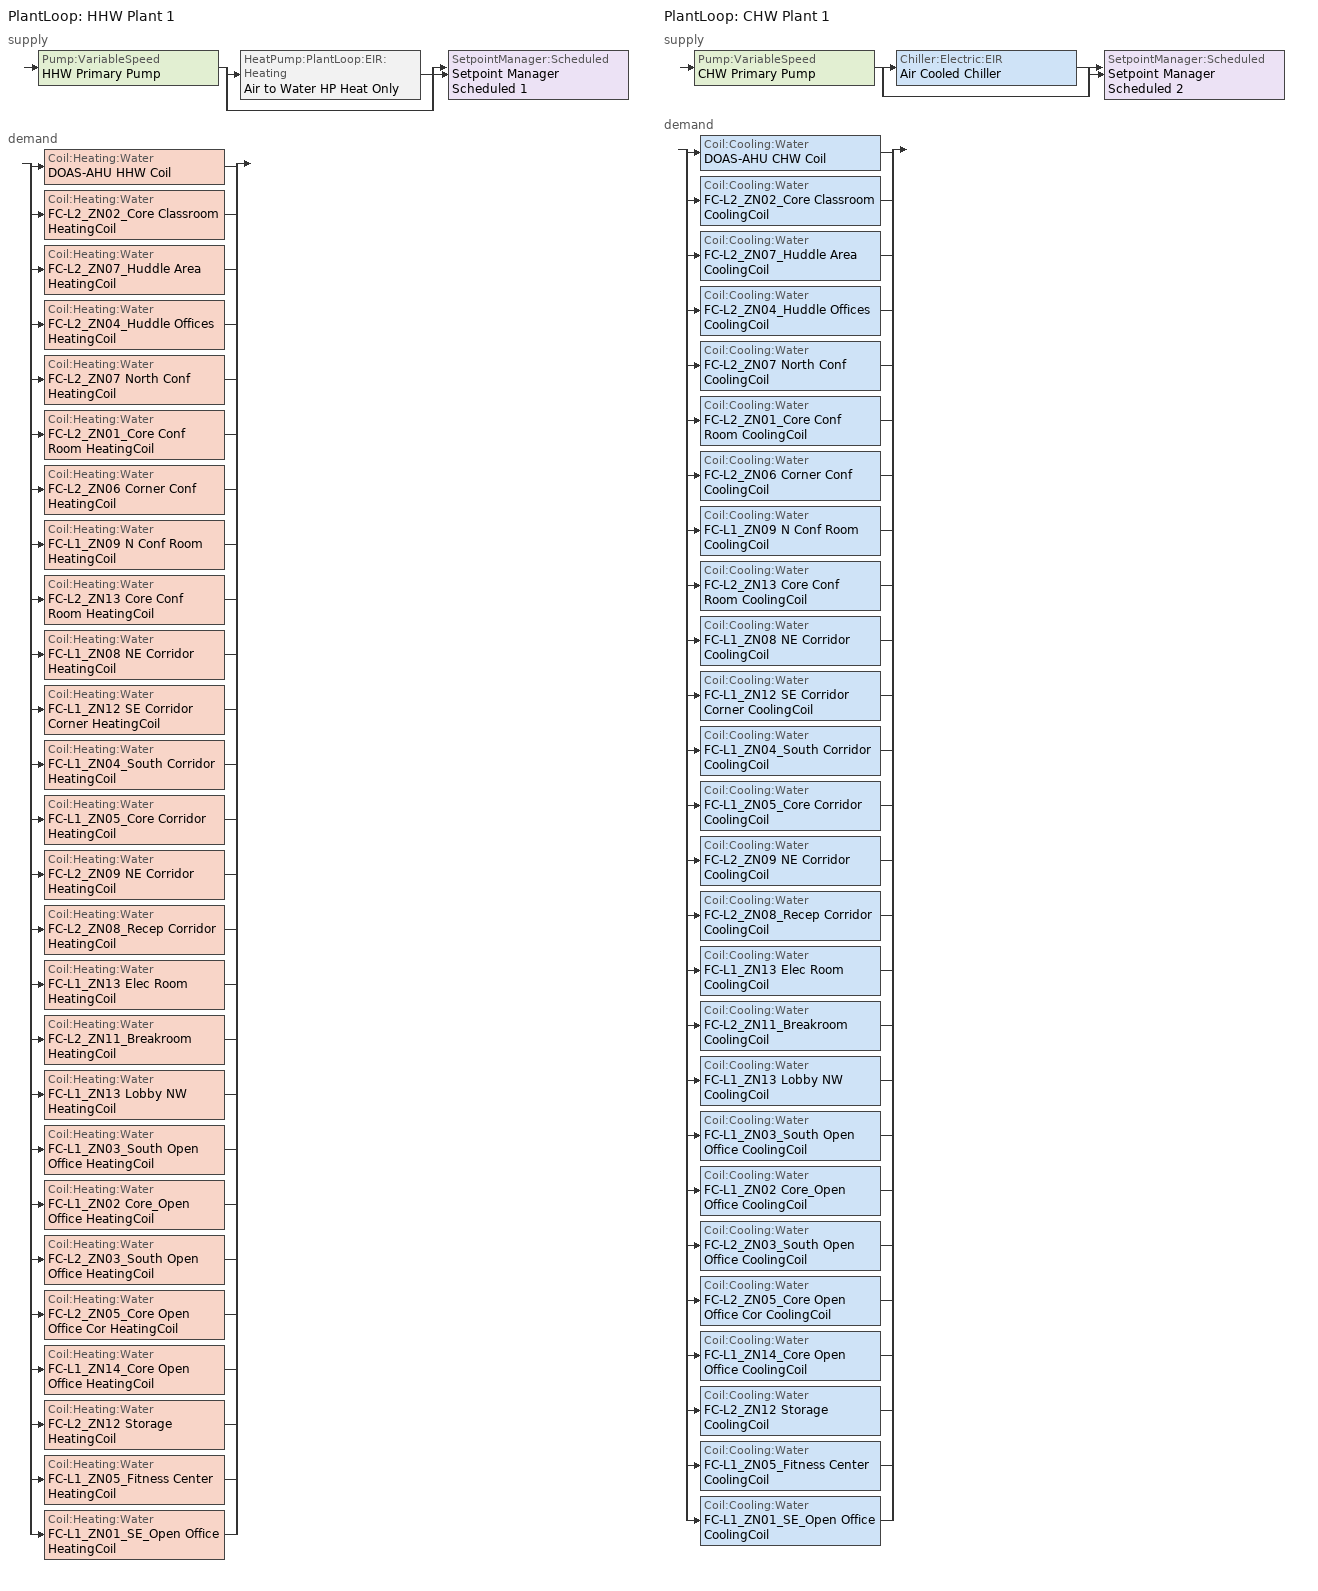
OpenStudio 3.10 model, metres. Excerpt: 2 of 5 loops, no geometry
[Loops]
PlantLoop 'HHW Plant 1'
 supply: Pump:VariableSpeed 'HHW Primary Pump' > split
  | HeatPump:PlantLoop:EIR:Heating 'Air to Water HP Heat Only'
  | bypass
  join > SetpointManager:Scheduled 'Setpoint Manager Scheduled 1'
 demand: split
  | Coil:Heating:Water 'DOAS-AHU HHW Coil'
  | Coil:Heating:Water 'FC-L2_ZN02_Core Classroom HeatingCoil'
  | Coil:Heating:Water 'FC-L2_ZN07_Huddle Area HeatingCoil'
  | Coil:Heating:Water 'FC-L2_ZN04_Huddle Offices HeatingCoil'
  | Coil:Heating:Water 'FC-L2_ZN07 North Conf HeatingCoil'
  | Coil:Heating:Water 'FC-L2_ZN01_Core Conf Room HeatingCoil'
  | Coil:Heating:Water 'FC-L2_ZN06 Corner Conf HeatingCoil'
  | Coil:Heating:Water 'FC-L1_ZN09 N Conf Room HeatingCoil'
  | Coil:Heating:Water 'FC-L2_ZN13 Core Conf Room HeatingCoil'
  | Coil:Heating:Water 'FC-L1_ZN08 NE Corridor HeatingCoil'
  | Coil:Heating:Water 'FC-L1_ZN12 SE Corridor Corner HeatingCoil'
  | Coil:Heating:Water 'FC-L1_ZN04_South Corridor HeatingCoil'
  | Coil:Heating:Water 'FC-L1_ZN05_Core Corridor HeatingCoil'
  | Coil:Heating:Water 'FC-L2_ZN09 NE Corridor HeatingCoil'
  | Coil:Heating:Water 'FC-L2_ZN08_Recep Corridor HeatingCoil'
  | Coil:Heating:Water 'FC-L1_ZN13 Elec Room HeatingCoil'
  | Coil:Heating:Water 'FC-L2_ZN11_Breakroom HeatingCoil'
  | Coil:Heating:Water 'FC-L1_ZN13 Lobby NW HeatingCoil'
  | Coil:Heating:Water 'FC-L1_ZN03_South Open Office HeatingCoil'
  | Coil:Heating:Water 'FC-L1_ZN02 Core_Open Office HeatingCoil'
  | Coil:Heating:Water 'FC-L2_ZN03_South Open Office HeatingCoil'
  | Coil:Heating:Water 'FC-L2_ZN05_Core Open Office Cor HeatingCoil'
  | Coil:Heating:Water 'FC-L1_ZN14_Core Open Office HeatingCoil'
  | Coil:Heating:Water 'FC-L2_ZN12 Storage HeatingCoil'
  | Coil:Heating:Water 'FC-L1_ZN05_Fitness Center HeatingCoil'
  | Coil:Heating:Water 'FC-L1_ZN01_SE_Open Office HeatingCoil'
PlantLoop 'CHW Plant 1'
 supply: Pump:VariableSpeed 'CHW Primary Pump' > split
  | Chiller:Electric:EIR 'Air Cooled Chiller'
  | bypass
  join > SetpointManager:Scheduled 'Setpoint Manager Scheduled 2'
 demand: split
  | Coil:Cooling:Water 'DOAS-AHU CHW Coil'
  | Coil:Cooling:Water 'FC-L2_ZN02_Core Classroom CoolingCoil'
  | Coil:Cooling:Water 'FC-L2_ZN07_Huddle Area CoolingCoil'
  | Coil:Cooling:Water 'FC-L2_ZN04_Huddle Offices CoolingCoil'
  | Coil:Cooling:Water 'FC-L2_ZN07 North Conf CoolingCoil'
  | Coil:Cooling:Water 'FC-L2_ZN01_Core Conf Room CoolingCoil'
  | Coil:Cooling:Water 'FC-L2_ZN06 Corner Conf CoolingCoil'
  | Coil:Cooling:Water 'FC-L1_ZN09 N Conf Room CoolingCoil'
  | Coil:Cooling:Water 'FC-L2_ZN13 Core Conf Room CoolingCoil'
  | Coil:Cooling:Water 'FC-L1_ZN08 NE Corridor CoolingCoil'
  | Coil:Cooling:Water 'FC-L1_ZN12 SE Corridor Corner CoolingCoil'
  | Coil:Cooling:Water 'FC-L1_ZN04_South Corridor CoolingCoil'
  | Coil:Cooling:Water 'FC-L1_ZN05_Core Corridor CoolingCoil'
  | Coil:Cooling:Water 'FC-L2_ZN09 NE Corridor CoolingCoil'
  | Coil:Cooling:Water 'FC-L2_ZN08_Recep Corridor CoolingCoil'
  | Coil:Cooling:Water 'FC-L1_ZN13 Elec Room CoolingCoil'
  | Coil:Cooling:Water 'FC-L2_ZN11_Breakroom CoolingCoil'
  | Coil:Cooling:Water 'FC-L1_ZN13 Lobby NW CoolingCoil'
  | Coil:Cooling:Water 'FC-L1_ZN03_South Open Office CoolingCoil'
  | Coil:Cooling:Water 'FC-L1_ZN02 Core_Open Office CoolingCoil'
  | Coil:Cooling:Water 'FC-L2_ZN03_South Open Office CoolingCoil'
  | Coil:Cooling:Water 'FC-L2_ZN05_Core Open Office Cor CoolingCoil'
  | Coil:Cooling:Water 'FC-L1_ZN14_Core Open Office CoolingCoil'
  | Coil:Cooling:Water 'FC-L2_ZN12 Storage CoolingCoil'
  | Coil:Cooling:Water 'FC-L1_ZN05_Fitness Center CoolingCoil'
  | Coil:Cooling:Water 'FC-L1_ZN01_SE_Open Office CoolingCoil'
[SizingPeriod:DesignDay] Barometric Pressure {Pa}=100663; Wind Speed {m/s}=0.6; Wind Direction {deg}=260; Rain Indicator=No; Snow Indicator=No; Day of Month=21; Day Type=SummerDesignDay; Daylight Saving Time Indicator=No; Humidity Condition Type=Wetbulb; Dry-Bulb Temperature Range Modifier Type=DefaultMultipliers; Solar Model Indicator=ASHRAETau
Name | Maximum Dry-Bulb Temperature {C} | Daily Dry-Bulb Temperature Range {deltaC} | Month | Wetbulb or DewPoint at Maximum Dry-Bulb {C} | ASHRAE Clear Sky Optical Depth for Beam Irradiance | ASHRAE Clear Sky Optical Depth for Diffuse Irradiance
LOS ANGELES USC  September .4% Condns DB=>MCWB | 36.3 | 9.8 | 9 | 20.1 | 0.369 | 2.465
LOS ANGELES USC  October .4% Condns DB=>MCWB | 35.2 | 9.9 | 10 | 16.8 | 0.38 | 2.397
LOS ANGELES USC  November .4% Condns DB=>MCWB | 31.9 | 10.4 | 11 | 15.4 | 0.325 | 2.558
[PlantLoop] Glycol Concentration=0; Plant Loop Volume {m3}=Autocalculate; Load Distribution Scheme=Optimal
Name | Maximum Loop Flow Rate {m3/s}
HHW Plant 1 | 0.00544892
CHW Plant 1 | 0.00681115
[Sizing:Plant] Sizing Option=NonCoincident; Zone Timesteps in Averaging Window=1; Coincident Sizing Factor Mode=None
Name | Loop Type | Design Loop Exit Temperature {C} | Loop Design Temperature Difference {deltaC}
HHW Plant 1 | Heating | 54.4444 | 5.55556
CHW Plant 1 | Cooling | 6.66667 | 6.66667
[HeatPump:PlantLoop:EIR:Heating]
Air to Water HP Heat Only: Condenser Type=AirSource; Load Side Reference Flow Rate {m3/s}=Autosize; Source Side Reference Flow Rate {m3/s}=Autosize; Heat Recovery Reference Flow Rate {m3/s}=Autosize; Reference Capacity {W}=125659; Reference Coefficient of Performance {W/W}=3.16235; Sizing Factor=1; Capacity Modifier Function of Temperature Curve=HtPumpHtgQRatio_fTlwTdbSI; Electric Input to Output Ratio Modifier Function of Temperature Curve=HtPumpHtgEIRRatio_fTlwTdbSI; Electric Input to Output Ratio Modifier Function of Part Load Ratio Curve=HtPumpHtgEIRRatio_fPLR; Heating To Cooling Capacity Sizing Ratio=1; Heat Pump Sizing Method=CoolingCapacity; Control Type=Load; Flow Mode=VariableSpeedPumping; Minimum Part Load Ratio=0.25; Minimum Source Inlet Temperature {C}=2.22222; Maximum Source Inlet Temperature {C}=100; Maximum Outdoor Dry Bulb Temperature For Defrost Operation=2.22222; Heat Pump Defrost Control=Timed; Heat Pump Defrost Time Period Fraction=0.058333; Minimum Heat Recovery Outlet Temperature {C}=4.5
[Pump:VariableSpeed] Rated Power Consumption {W}=2499.95; Motor Efficiency=0.85; Coefficient 1 of the Part Load Performance Curve=0.0273; Coefficient 2 of the Part Load Performance Curve=-0.1317; Coefficient 3 of the Part Load Performance Curve=0.6642; Coefficient 4 of the Part Load Performance Curve=0.4445; Minimum Flow Rate {m3/s}=0; Pump Control Type=Intermittent; Skin Loss Radiative Fraction=0.5; Design Power Sizing Method=PowerPerFlowPerPressure; Design Electric Power per Unit Flow Rate {W/(m3/s)}=348701.1; Design Shaft Power per Unit Flow Rate per Unit Head {W-s/m3-Pa}=1.28205; Design Minimum Flow Rate Fraction=0
Name | Rated Flow Rate {m3/s} | Rated Pump Head {Pa}
HHW Primary Pump | 0.00544892 | 351535
CHW Primary Pump | 0.00681115 | 281228
[SetpointManager:Scheduled] Control Variable=Temperature
Name | Schedule | Setpoint Node or NodeList
Setpoint Manager Scheduled 1 | HHW Plant 1 Supply Temp Schedule | HHW Plant 1 Supply Mixer Outlet Node
Setpoint Manager Scheduled 2 | CHW Plant 1 Supply Temp Schedule | CHW Plant 1 Supply Mixer Outlet Node
DOAS-AHU HRV Setpoint | DOAS-AHU HRV Setpoint | DOAS-AHU HRV OA Stream Outlet Node
[Chiller:Electric:EIR]
Air Cooled Chiller: Reference Capacity {W}=189910; Reference COP {W/W}=4.39625; Reference Chilled Water Flow Rate {m3/s}=0.00681495; Cooling Capacity Function of Temperature Curve=ChlrAirScrewQRatio_fTchwsToadbSI; Electric Input to Cooling Output Ratio Function of Temperature Curve=ChlrAirScrewEIRRatio_fTchwsToadbSI; Electric Input to Cooling Output Ratio Function of Part Load Ratio Curve=ChlrAirScrewEIRRatio_fQRatio; Minimum Part Load Ratio=0.15; Minimum Unloading Ratio=0.15; Chiller Flow Mode=LeavingSetpointModulated; Design Heat Recovery Water Flow Rate {m3/s}=Autosize; Basin Heater Setpoint Temperature {C}=10; Condenser Heat Recovery Relative Capacity Fraction=1; Condenser Flow Control=ConstantFlow; Condenser Minimum Flow Fraction=0.2; Thermosiphon Minimum Temperature Difference=0
[Fan:VariableVolume] Availability Schedule=Always On Discrete; Fan Total Efficiency=0.4275; Fan Power Minimum Flow Rate Input Method=FixedFlowRate; Fan Power Minimum Flow Fraction=0; Motor Efficiency=0.855; Motor In Airstream Fraction=1; Fan Power Coefficient 1=0.0407599; Fan Power Coefficient 2=0.088045; Fan Power Coefficient 3=-0.0729261; Fan Power Coefficient 4=0.94374; Fan Power Coefficient 5=0
Name | Pressure Rise {Pa} | Maximum Flow Rate {m3/s} | Fan Power Minimum Air Flow Rate {m3/s}
FC-L2_ZN02_Core Classroom Fan | 317.19 | 0.888677 | 0.266603
FC-L2_ZN07_Huddle Area Fan | 317.19 | 0.838415 | 0.251524
FC-L2_ZN04_Huddle Offices Fan | 1057.9 | 0.251204 | 0.075361
FC-L2_ZN07 North Conf Fan | 633.172 | 0.559616 | 0.167884
FC-L2_ZN01_Core Conf Room Fan; FC-L2_ZN13 Core Conf Room Fan | 358.93 | 0.740391 | 0.222117
FC-L2_ZN06 Corner Conf Fan | 2078.9 | 0.255663 | 0.076699
FC-L1_ZN09 N Conf Room Fan | 329.946 | 1.07391 | 0.322174
FC-L1_ZN08 NE Corridor Fan | 317.19 | 1.6132 | 0.483959
FC-L1_ZN12 SE Corridor Corner Fan | 764.636 | 0.347549 | 0.104265
FC-L1_ZN04_South Corridor Fan | 530.657 | 0.500793 | 0.150237
FC-L1_ZN05_Core Corridor Fan | 317.19 | 1.35542 | 0.406627
FC-L2_ZN09 NE Corridor Fan | 833.947 | 0.637327 | 0.191198
FC-L2_ZN08_Recep Corridor Fan | 317.19 | 1.69048 | 0.507145
FC-L1_ZN13 Elec Room Fan | 7650.57 | 0.0463144 | 0.0138943
FC-L2_ZN11_Breakroom Fan | 1048.82 | 0.337838 | 0.101351
FC-L1_ZN13 Lobby NW Fan | 1357.49 | 0.26102 | 0.078306
FC-L1_ZN03_South Open Office Fan | 636.978 | 0.55627 | 0.166881
FC-L1_ZN02 Core_Open Office Fan | 317.19 | 1.43606 | 0.430817
FC-L2_ZN03_South Open Office Fan | 358.103 | 0.989471 | 0.296842
FC-L2_ZN05_Core Open Office Cor Fan | 317.19 | 1.45003 | 0.43501
FC-L1_ZN14_Core Open Office Fan | 317.19 | 0.910514 | 0.273154
FC-L2_ZN12 Storage Fan | 625.402 | 0.424924 | 0.127477
FC-L1_ZN05_Fitness Center Fan | 398.727 | 0.666494 | 0.199949
FC-L1_ZN01_SE_Open Office Fan | 629.991 | 0.421829 | 0.126549
[Coil:Heating:Water] Availability Schedule=Always On Discrete; Performance Input Method=NominalCapacity; Rated Inlet Water Temperature {C}=54.4444; Rated Inlet Air Temperature {C}=16.6; Rated Outlet Water Temperature {C}=48.8889; Rated Outlet Air Temperature {C}=32.2
Name | Rated Capacity {W}
DOAS-AHU HHW Coil | 90852
FC-L2_ZN02_Core Classroom HeatingCoil | 12079
FC-L2_ZN07_Huddle Area HeatingCoil | 10017.8
FC-L2_ZN04_Huddle Offices HeatingCoil | 3156.49
FC-L2_ZN07 North Conf HeatingCoil | 7112.83
FC-L2_ZN01_Core Conf Room HeatingCoil; FC-L2_ZN13 Core Conf Room HeatingCoil | 10063.4
FC-L2_ZN06 Corner Conf HeatingCoil | 3517.23
FC-L1_ZN09 N Conf Room HeatingCoil | 9206.3
FC-L1_ZN08 NE Corridor HeatingCoil | 21926.7
FC-L1_ZN12 SE Corridor Corner HeatingCoil | 4723.92
FC-L1_ZN04_South Corridor HeatingCoil | 6806.78
FC-L1_ZN05_Core Corridor HeatingCoil | 18423
FC-L2_ZN09 NE Corridor HeatingCoil | 8130.47
FC-L2_ZN08_Recep Corridor HeatingCoil | 22977.1
FC-L1_ZN13 Elec Room HeatingCoil | 685.376
FC-L2_ZN11_Breakroom HeatingCoil | 4227.29
FC-L1_ZN13 Lobby NW HeatingCoil | 3473.36
FC-L1_ZN03_South Open Office HeatingCoil | 8326.5
FC-L1_ZN02 Core_Open Office HeatingCoil | 17622.1
FC-L2_ZN03_South Open Office HeatingCoil | 15418.4
FC-L2_ZN05_Core Open Office Cor HeatingCoil | 18433.4
FC-L1_ZN14_Core Open Office HeatingCoil | 11686.2
FC-L2_ZN12 Storage HeatingCoil | 5775.61
FC-L1_ZN05_Fitness Center HeatingCoil | 1028.39
FC-L1_ZN01_SE_Open Office HeatingCoil | 2207.7
[Controller:WaterCoil]
Controller Water Coil 1: Water Coil=DOAS-AHU HHW Coil; Action=Normal; Controller Convergence Tolerance {deltaC}=0.1; Maximum Actuated Flow {m3/s}=0.00489036; Minimum Actuated Flow {m3/s}=0
Controller Water Coil 2: Water Coil=DOAS-AHU CHW Coil; Action=Reverse; Controller Convergence Tolerance {deltaC}=0.1; Maximum Actuated Flow {m3/s}=0.00407302; Minimum Actuated Flow {m3/s}=0
Controller Water Coil 3: Water Coil=FC-L2_ZN02_Core Classroom HeatingCoil; Action=Normal
Controller Water Coil 4: Water Coil=FC-L2_ZN02_Core Classroom CoolingCoil; Action=Reverse
Controller Water Coil 5: Water Coil=FC-L2_ZN07_Huddle Area HeatingCoil; Action=Normal
Controller Water Coil 6: Water Coil=FC-L2_ZN07_Huddle Area CoolingCoil; Action=Reverse
Controller Water Coil 7: Water Coil=FC-L2_ZN04_Huddle Offices HeatingCoil; Action=Normal
Controller Water Coil 8: Water Coil=FC-L2_ZN04_Huddle Offices CoolingCoil; Action=Reverse
Controller Water Coil 9: Water Coil=FC-L2_ZN07 North Conf HeatingCoil; Action=Normal
Controller Water Coil 10: Water Coil=FC-L2_ZN07 North Conf CoolingCoil; Action=Reverse
Controller Water Coil 11: Water Coil=FC-L2_ZN01_Core Conf Room HeatingCoil; Action=Normal
Controller Water Coil 12: Water Coil=FC-L2_ZN01_Core Conf Room CoolingCoil; Action=Reverse
Controller Water Coil 13: Water Coil=FC-L2_ZN06 Corner Conf HeatingCoil; Action=Normal
Controller Water Coil 14: Water Coil=FC-L2_ZN06 Corner Conf CoolingCoil; Action=Reverse
Controller Water Coil 15: Water Coil=FC-L1_ZN09 N Conf Room HeatingCoil; Action=Normal
Controller Water Coil 16: Water Coil=FC-L1_ZN09 N Conf Room CoolingCoil; Action=Reverse
Controller Water Coil 17: Water Coil=FC-L2_ZN13 Core Conf Room HeatingCoil; Action=Normal
Controller Water Coil 18: Water Coil=FC-L2_ZN13 Core Conf Room CoolingCoil; Action=Reverse
Controller Water Coil 19: Water Coil=FC-L1_ZN08 NE Corridor HeatingCoil; Action=Normal
Controller Water Coil 20: Water Coil=FC-L1_ZN08 NE Corridor CoolingCoil; Action=Reverse
Controller Water Coil 21: Water Coil=FC-L1_ZN12 SE Corridor Corner HeatingCoil; Action=Normal
Controller Water Coil 22: Water Coil=FC-L1_ZN12 SE Corridor Corner CoolingCoil; Action=Reverse
Controller Water Coil 23: Water Coil=FC-L1_ZN04_South Corridor HeatingCoil; Action=Normal
Controller Water Coil 24: Water Coil=FC-L1_ZN04_South Corridor CoolingCoil; Action=Reverse
Controller Water Coil 25: Water Coil=FC-L1_ZN05_Core Corridor HeatingCoil; Action=Normal
Controller Water Coil 26: Water Coil=FC-L1_ZN05_Core Corridor CoolingCoil; Action=Reverse
Controller Water Coil 27: Water Coil=FC-L2_ZN09 NE Corridor HeatingCoil; Action=Normal
Controller Water Coil 28: Water Coil=FC-L2_ZN09 NE Corridor CoolingCoil; Action=Reverse
Controller Water Coil 29: Water Coil=FC-L2_ZN08_Recep Corridor HeatingCoil; Action=Normal
Controller Water Coil 30: Water Coil=FC-L2_ZN08_Recep Corridor CoolingCoil; Action=Reverse
Controller Water Coil 31: Water Coil=FC-L1_ZN13 Elec Room HeatingCoil; Action=Normal
Controller Water Coil 32: Water Coil=FC-L1_ZN13 Elec Room CoolingCoil; Action=Reverse
Controller Water Coil 33: Water Coil=FC-L2_ZN11_Breakroom HeatingCoil; Action=Normal
Controller Water Coil 34: Water Coil=FC-L2_ZN11_Breakroom CoolingCoil; Action=Reverse
Controller Water Coil 35: Water Coil=FC-L1_ZN13 Lobby NW HeatingCoil; Action=Normal
Controller Water Coil 36: Water Coil=FC-L1_ZN13 Lobby NW CoolingCoil; Action=Reverse
Controller Water Coil 37: Water Coil=FC-L1_ZN03_South Open Office HeatingCoil; Action=Normal
Controller Water Coil 38: Water Coil=FC-L1_ZN03_South Open Office CoolingCoil; Action=Reverse
Controller Water Coil 39: Water Coil=FC-L1_ZN02 Core_Open Office HeatingCoil; Action=Normal
Controller Water Coil 40: Water Coil=FC-L1_ZN02 Core_Open Office CoolingCoil; Action=Reverse
Controller Water Coil 41: Water Coil=FC-L2_ZN03_South Open Office HeatingCoil; Action=Normal
Controller Water Coil 42: Water Coil=FC-L2_ZN03_South Open Office CoolingCoil; Action=Reverse
Controller Water Coil 43: Water Coil=FC-L2_ZN05_Core Open Office Cor HeatingCoil; Action=Normal
Controller Water Coil 44: Water Coil=FC-L2_ZN05_Core Open Office Cor CoolingCoil; Action=Reverse
Controller Water Coil 45: Water Coil=FC-L1_ZN14_Core Open Office HeatingCoil; Action=Normal
Controller Water Coil 46: Water Coil=FC-L1_ZN14_Core Open Office CoolingCoil; Action=Reverse
Controller Water Coil 47: Water Coil=FC-L2_ZN12 Storage HeatingCoil; Action=Normal
Controller Water Coil 48: Water Coil=FC-L2_ZN12 Storage CoolingCoil; Action=Reverse
Controller Water Coil 49: Water Coil=FC-L1_ZN05_Fitness Center HeatingCoil; Action=Normal
Controller Water Coil 50: Water Coil=FC-L1_ZN05_Fitness Center CoolingCoil; Action=Reverse
Controller Water Coil 51: Water Coil=FC-L1_ZN01_SE_Open Office HeatingCoil; Action=Normal
Controller Water Coil 52: Water Coil=FC-L1_ZN01_SE_Open Office CoolingCoil; Action=Reverse
[Coil:Cooling:Water] Availability Schedule=Always On Discrete; Design Inlet Water Temperature {C}=6.66667; Design Inlet Air Temperature {C}=Autosize; Design Outlet Air Temperature {C}=Autosize; Design Inlet Air Humidity Ratio {kg-H2O/kg-air}=Autosize; Design Outlet Air Humidity Ratio {kg-H2O/kg-air}=Autosize; Type of Analysis=DetailedAnalysis
Name | Design Water Flow Rate {m3/s} | Design Air Flow Rate {m3/s}
DOAS-AHU CHW Coil | 0.00325842 | 8.76345
FC-L2_ZN02_Core Classroom CoolingCoil | 0.000593768 | 0.888677
FC-L2_ZN07_Huddle Area CoolingCoil | 0.00040563 | 0.838415
FC-L2_ZN04_Huddle Offices CoolingCoil | 0.000110996 | 0.251204
FC-L2_ZN07 North Conf CoolingCoil | 0.000410792 | 0.559616
FC-L2_ZN01_Core Conf Room CoolingCoil; FC-L2_ZN13 Core Conf Room CoolingCoil | 0.000494691 | 0.740391
FC-L2_ZN06 Corner Conf CoolingCoil | 0.00021971 | 0.255663
FC-L1_ZN09 N Conf Room CoolingCoil | 0.000540589 | 1.07391
FC-L1_ZN08 NE Corridor CoolingCoil | 0.00107786 | 1.6132
FC-L1_ZN12 SE Corridor Corner CoolingCoil | 0.000232215 | 0.347549
FC-L1_ZN04_South Corridor CoolingCoil | 0.000334603 | 0.500793
FC-L1_ZN05_Core Corridor CoolingCoil | 0.000905622 | 1.35542
FC-L2_ZN09 NE Corridor CoolingCoil | 0.000480486 | 0.637327
FC-L2_ZN08_Recep Corridor CoolingCoil | 0.00112949 | 1.69048
FC-L1_ZN13 Elec Room CoolingCoil | 2.42784e-05 | 0.0463144
FC-L2_ZN11_Breakroom CoolingCoil | 0.000173181 | 0.337838
FC-L1_ZN13 Lobby NW CoolingCoil | 0.000158401 | 0.26102
FC-L1_ZN03_South Open Office CoolingCoil | 0.000345783 | 0.55627
FC-L1_ZN02 Core_Open Office CoolingCoil | 0.000622142 | 1.43606
FC-L2_ZN03_South Open Office CoolingCoil | 0.000716787 | 0.989471
FC-L2_ZN05_Core Open Office Cor CoolingCoil | 0.000836248 | 1.45003
FC-L1_ZN14_Core Open Office CoolingCoil | 0.000389943 | 0.910514
FC-L2_ZN12 Storage CoolingCoil | 0.000283913 | 0.424924
FC-L1_ZN05_Fitness Center CoolingCoil | 0.000285076 | 0.666494
FC-L1_ZN01_SE_Open Office CoolingCoil | 0.000204761 | 0.421829
[HeatExchanger:AirToAir:SensibleAndLatent] Availability Schedule=Always On Discrete; Nominal Supply Air Flow Rate {m3/s}=8.76345; Sensible Effectiveness at 100% Heating Air Flow=0.6; Latent Effectiveness at 100% Heating Air Flow=0; Sensible Effectiveness at 100% Cooling Air Flow=0.6; Latent Effectiveness at 100% Cooling Air Flow=0; Nominal Electric Power {W}=0; Supply Air Outlet Temperature Control=Yes; Heat Exchanger Type=Plate; Frost Control Type=None; Threshold Temperature {C}=1.7; Economizer Lockout=No; Sensible Effectiveness of Heating Air Flow Curve=DOAS-AHU HRV_SensibleHeatingEff; Latent Effectiveness of Heating Air Flow Curve=DOAS-AHU HRV_LatentHeatingEff; Sensible Effectiveness of Cooling Air Flow Curve=DOAS-AHU HRV_SensibleCoolingEff; Latent Effectiveness of Cooling Air Flow Curve=DOAS-AHU HRV_LatentCoolingEff
DOAS-AHU HRV; L1_ZN03_South Open Office PropExhFan Heat Recovery; L1_ZN02 Core_Open Office PropExhFan Heat Recovery; L2_ZN03_South Open Office PropExhFan Heat Recovery; L2_ZN05_Core Open Office Cor PropExhFan Heat Recovery; L1_ZN14_Core Open Office PropExhFan Heat Recovery; L1_ZN01_SE_Open Office PropExhFan Heat Recovery
[AvailabilityManager:NightCycle] Applicability Schedule=Always On Discrete; Control Type=CycleOnControlZone; Thermostat Tolerance {deltaC}=1.11111; Cycling Run Time Control Type=ThermostatWithMinimumRunTime; Cycling Run Time {s}=900
Availability Manager Night Cycle 1; Availability Manager Night Cycle 2
[ZoneHVAC:FourPipeFanCoil] Availability Schedule=AllOnHVACAvail; Capacity Control Method=VariableFanVariableFlow; Maximum Outdoor Air Flow Rate {m3/s}=0; Maximum Hot Water Flow Rate {m3/s}=autosize; Supply Air Fan Operating Mode Schedule=CyclingHVACAvail; Minimum Supply Air Temperature in Cooling Mode {C}=autosize; Maximum Supply Air Temperature in Heating Mode {C}=autosize
Name | Maximum Supply Air Flow Rate {m3/s} | Low Speed Supply Air Flow Ratio | Medium Speed Supply Air Flow Ratio | Supply Air Fan | Cooling Coil | Maximum Cold Water Flow Rate {m3/s} | Heating Coil
FC-L2_ZN02_Core Classroom | 0.888677 | 0.499999 | 0.499999 | FC-L2_ZN02_Core Classroom Fan | FC-L2_ZN02_Core Classroom CoolingCoil | 0.000593768 | FC-L2_ZN02_Core Classroom HeatingCoil
FC-L2_ZN07_Huddle Area | 0.838415 | 0.499999 | 0.499999 | FC-L2_ZN07_Huddle Area Fan | FC-L2_ZN07_Huddle Area CoolingCoil | 0.00040563 | FC-L2_ZN07_Huddle Area HeatingCoil
FC-L2_ZN04_Huddle Offices | 0.251204 | 0.500001 | 0.500001 | FC-L2_ZN04_Huddle Offices Fan | FC-L2_ZN04_Huddle Offices CoolingCoil | 0.000110996 | FC-L2_ZN04_Huddle Offices HeatingCoil
FC-L2_ZN07 North Conf | 0.559616 | 0.499998 | 0.499998 | FC-L2_ZN07 North Conf Fan | FC-L2_ZN07 North Conf CoolingCoil | 0.000410792 | FC-L2_ZN07 North Conf HeatingCoil
FC-L2_ZN01_Core Conf Room | 0.740391 | 0.499999 | 0.499999 | FC-L2_ZN01_Core Conf Room Fan | FC-L2_ZN01_Core Conf Room CoolingCoil | 0.000494691 | FC-L2_ZN01_Core Conf Room HeatingCoil
FC-L2_ZN06 Corner Conf | 0.255663 | 0.5 | 0.5 | FC-L2_ZN06 Corner Conf Fan | FC-L2_ZN06 Corner Conf CoolingCoil | 0.00021971 | FC-L2_ZN06 Corner Conf HeatingCoil
FC-L1_ZN09 N Conf Room | 1.07391 | 0.500002 | 0.500002 | FC-L1_ZN09 N Conf Room Fan | FC-L1_ZN09 N Conf Room CoolingCoil | 0.000540589 | FC-L1_ZN09 N Conf Room HeatingCoil
FC-L2_ZN13 Core Conf Room | 0.740391 | 0.499999 | 0.499999 | FC-L2_ZN13 Core Conf Room Fan | FC-L2_ZN13 Core Conf Room CoolingCoil | 0.000494691 | FC-L2_ZN13 Core Conf Room HeatingCoil
FC-L1_ZN08 NE Corridor | 1.6132 | 0.5 | 0.5 | FC-L1_ZN08 NE Corridor Fan | FC-L1_ZN08 NE Corridor CoolingCoil | 0.00107786 | FC-L1_ZN08 NE Corridor HeatingCoil
FC-L1_ZN12 SE Corridor Corner | 0.347549 | 0.500001 | 0.500001 | FC-L1_ZN12 SE Corridor Corner Fan | FC-L1_ZN12 SE Corridor Corner CoolingCoil | 0.000232215 | FC-L1_ZN12 SE Corridor Corner HeatingCoil
FC-L1_ZN04_South Corridor | 0.500793 | 0.499998 | 0.499998 | FC-L1_ZN04_South Corridor Fan | FC-L1_ZN04_South Corridor CoolingCoil | 0.000334603 | FC-L1_ZN04_South Corridor HeatingCoil
FC-L1_ZN05_Core Corridor | 1.35542 | 0.5 | 0.5 | FC-L1_ZN05_Core Corridor Fan | FC-L1_ZN05_Core Corridor CoolingCoil | 0.000905622 | FC-L1_ZN05_Core Corridor HeatingCoil
FC-L2_ZN09 NE Corridor | 0.637327 | 0.500001 | 0.500001 | FC-L2_ZN09 NE Corridor Fan | FC-L2_ZN09 NE Corridor CoolingCoil | 0.000480486 | FC-L2_ZN09 NE Corridor HeatingCoil
FC-L2_ZN08_Recep Corridor | 1.69048 | 0.5 | 0.5 | FC-L2_ZN08_Recep Corridor Fan | FC-L2_ZN08_Recep Corridor CoolingCoil | 0.00112949 | FC-L2_ZN08_Recep Corridor HeatingCoil
FC-L1_ZN13 Elec Room | 0.0463144 | 0.5 | 0.5 | FC-L1_ZN13 Elec Room Fan | FC-L1_ZN13 Elec Room CoolingCoil | 2.42784e-05 | FC-L1_ZN13 Elec Room HeatingCoil
FC-L2_ZN11_Breakroom | 0.337838 | 0.5 | 0.5 | FC-L2_ZN11_Breakroom Fan | FC-L2_ZN11_Breakroom CoolingCoil | 0.000173181 | FC-L2_ZN11_Breakroom HeatingCoil
FC-L1_ZN13 Lobby NW | 0.26102 | 0.5 | 0.5 | FC-L1_ZN13 Lobby NW Fan | FC-L1_ZN13 Lobby NW CoolingCoil | 0.000158401 | FC-L1_ZN13 Lobby NW HeatingCoil
FC-L1_ZN03_South Open Office | 0.55627 | 0.5 | 0.5 | FC-L1_ZN03_South Open Office Fan | FC-L1_ZN03_South Open Office CoolingCoil | 0.000345783 | FC-L1_ZN03_South Open Office HeatingCoil
FC-L1_ZN02 Core_Open Office | 1.43606 | 0.500002 | 0.500002 | FC-L1_ZN02 Core_Open Office Fan | FC-L1_ZN02 Core_Open Office CoolingCoil | 0.000622142 | FC-L1_ZN02 Core_Open Office HeatingCoil
FC-L2_ZN03_South Open Office | 0.989471 | 0.500002 | 0.500002 | FC-L2_ZN03_South Open Office Fan | FC-L2_ZN03_South Open Office CoolingCoil | 0.000716787 | FC-L2_ZN03_South Open Office HeatingCoil
FC-L2_ZN05_Core Open Office Cor | 1.45003 | 0.5 | 0.5 | FC-L2_ZN05_Core Open Office Cor Fan | FC-L2_ZN05_Core Open Office Cor CoolingCoil | 0.000836248 | FC-L2_ZN05_Core Open Office Cor HeatingCoil
FC-L1_ZN14_Core Open Office | 0.910514 | 0.499999 | 0.499999 | FC-L1_ZN14_Core Open Office Fan | FC-L1_ZN14_Core Open Office CoolingCoil | 0.000389943 | FC-L1_ZN14_Core Open Office HeatingCoil
FC-L2_ZN12 Storage | 0.424924 | 0.5 | 0.5 | FC-L2_ZN12 Storage Fan | FC-L2_ZN12 Storage CoolingCoil | 0.000283913 | FC-L2_ZN12 Storage HeatingCoil
FC-L1_ZN05_Fitness Center | 0.666494 | 0.500001 | 0.500001 | FC-L1_ZN05_Fitness Center Fan | FC-L1_ZN05_Fitness Center CoolingCoil | 0.000285076 | FC-L1_ZN05_Fitness Center HeatingCoil
FC-L1_ZN01_SE_Open Office | 0.421829 | 0.500001 | 0.500001 | FC-L1_ZN01_SE_Open Office Fan | FC-L1_ZN01_SE_Open Office CoolingCoil | 0.000204761 | FC-L1_ZN01_SE_Open Office HeatingCoil
[Fan:ZoneExhaust] Availability Schedule=SchoolHVACAvail; Fan Total Efficiency=0.55575; Pressure Rise {Pa}=235.627; System Availability Manager Coupling Mode=Decoupled; Balanced Exhaust Fraction Schedule=On
Name | Maximum Flow Rate {m3/s}
L1_ZN07_Restroom PropExhFan | 0.165182
L2_ZN14 Restroom PropExhFan | 0.188779
[Curve:Biquadratic]
Name | Coefficient1 Constant | Coefficient2 x | Coefficient3 x**2 | Coefficient4 y | Coefficient5 y**2 | Coefficient6 x*y | Minimum Value of x | Maximum Value of x | Minimum Value of y | Maximum Value of y | Maximum Curve Output | Minimum Curve Output
HtPumpHtgQRatio_fTlwTdbSI | 0.794901 | 0.003885 | -5.8e-05 | 0.027811 | 0.000318 | -0.000131 | 15 | 70 | -17 | 37.22 | 1.55
HtPumpHtgEIRRatio_fTlwTdbSI | 0.53073 | 0.006552 | 0.000264 | -0.036207 | 0.001266 | -0.000791 | 15 | 70 | -17 | 37.22 | 1.48 | 0.4
ChlrAirScrewQRatio_fTchwsToadbSI | 0.985959 | 0.049487 | -0.000298 | -0.003737 | -4.5e-05 | -0.000502 | 4.44 | 12.22 | 23.89 | 46.11 | 1.28 | 0.83
ChlrAirScrewEIRRatio_fTchwsToadbSI | 0.570624 | 0.011954 | -0.000522 | -3.2e-05 | 0.000421 | -0.000606 | 4.44 | 12.22 | 23.89 | 46.11 | 1.38 | 0.7
[Curve:Cubic]
HtPumpHtgEIRRatio_fPLR: Coefficient1 Constant=2.0148; Coefficient2 x=-4.3005; Coefficient3 x**2=6.1264; Coefficient4 x**3=-2.8328; Minimum Value of x=0.1; Maximum Value of x=1
[Curve:Quadratic]
ChlrAirScrewEIRRatio_fQRatio: Coefficient1 Constant=0.036487; Coefficient2 x=0.734743; Coefficient3 x**2=0.219947; Minimum Value of x=0; Maximum Value of x=100; Minimum Curve Output=0.04
[Schedule:Day]
OnDay; AllOnHVACAvailDay: 1, 0, 1, 2, 0, 1, 3, 0, 1, 4, 0, 1, 5, 0, 1, 6, 0, 1, 7, 0, 1, 8, 0, 1, 9, 0, 1, 10, 0, 1, 11, 0, 1, 12, 0, 1, 13, 0, 1, 14, 0, 1, 15, 0, 1, 16, 0, 1, 17, 0, 1, 18, 0, 1, 19, 0, 1, 20, 0, 1, 21, 0, 1, 22, 0, 1, 23, 0, 1, 24, 0, 1
SchoolHVACAvailSun; CyclingHVACAvailAll: 1, 0, 0, 2, 0, 0, 3, 0, 0, 4, 0, 0, 5, 0, 0, 6, 0, 0, 7, 0, 0, 8, 0, 0, 9, 0, 0, 10, 0, 0, 11, 0, 0, 12, 0, 0, 13, 0, 0, 14, 0, 0, 15, 0, 0, 16, 0, 0, 17, 0, 0, 18, 0, 0, 19, 0, 0, 20, 0, 0, 21, 0, 0, 22, 0, 0, 23, 0, 0, 24, 0, 0
SchoolHVACAvailWD: 1, 0, 0, 2, 0, 0, 3, 0, 0, 4, 0, 0, 5, 0, 0, 6, 0, 0, 7, 0, 1, 8, 0, 1, 9, 0, 1, 10, 0, 1, 11, 0, 1, 12, 0, 1, 13, 0, 1, 14, 0, 1, 15, 0, 1, 16, 0, 1, 17, 0, 1, 18, 0, 1, 19, 0, 1, 20, 0, 1, 21, 0, 1, 22, 0, 1, 23, 0, 0, 24, 0, 0
SchoolHVACAvailSat: 1, 0, 0, 2, 0, 0, 3, 0, 0, 4, 0, 0, 5, 0, 0, 6, 0, 0, 7, 0, 0, 8, 0, 1, 9, 0, 1, 10, 0, 1, 11, 0, 1, 12, 0, 1, 13, 0, 1, 14, 0, 0, 15, 0, 0, 16, 0, 0, 17, 0, 0, 18, 0, 0, 19, 0, 0, 20, 0, 0, 21, 0, 0, 22, 0, 0, 23, 0, 0, 24, 0, 0
HHW Plant 1 Supply Temp Schedule Day Schedule: 24, 0, 54.4444
CHW Plant 1 Supply Temp Schedule Day Schedule: 24, 0, 6.66667
DOAS-AHU HRV Setpoint Day Schedule: 24, 0, 15.5556
[Schedule:Week]
SchoolHVACAvailWk: SchoolHVACAvailSun, SchoolHVACAvailWD, SchoolHVACAvailWD, SchoolHVACAvailWD, SchoolHVACAvailWD, SchoolHVACAvailWD, SchoolHVACAvailSat, SchoolHVACAvailSun, AllOnHVACAvailDay, AllOnHVACAvailDay, SchoolHVACAvailSun, SchoolHVACAvailSun
OnWk: OnDay, OnDay, OnDay, OnDay, OnDay, OnDay, OnDay, OnDay, OnDay, OnDay, OnDay, OnDay
AllOnHVACAvailWk: AllOnHVACAvailDay, AllOnHVACAvailDay, AllOnHVACAvailDay, AllOnHVACAvailDay, AllOnHVACAvailDay, AllOnHVACAvailDay, AllOnHVACAvailDay, AllOnHVACAvailDay, AllOnHVACAvailDay, AllOnHVACAvailDay, AllOnHVACAvailDay, AllOnHVACAvailDay
CyclingHVACAvailWk: CyclingHVACAvailAll, CyclingHVACAvailAll, CyclingHVACAvailAll, CyclingHVACAvailAll, CyclingHVACAvailAll, CyclingHVACAvailAll, CyclingHVACAvailAll, CyclingHVACAvailAll, CyclingHVACAvailAll, CyclingHVACAvailAll, CyclingHVACAvailAll, CyclingHVACAvailAll
[Schedule:Year]
SchoolHVACAvail: 12, 31, SchoolHVACAvailWk
On: 12, 31, OnWk
AllOnHVACAvail: 12, 31, AllOnHVACAvailWk
CyclingHVACAvail: 12, 31, CyclingHVACAvailWk
[Schedule:Ruleset]
Name | Default Day Schedule
HHW Plant 1 Supply Temp Schedule | HHW Plant 1 Supply Temp Schedule Day Schedule
CHW Plant 1 Supply Temp Schedule | CHW Plant 1 Supply Temp Schedule Day Schedule
DOAS-AHU HRV Setpoint | DOAS-AHU HRV Setpoint Day Schedule
[Schedule:Constant]
Always On Discrete: Value=1
[Table:Lookup]
DOAS-AHU HRV_SensibleHeatingEff; DOAS-AHU HRV_SensibleCoolingEff: DivisorOnly, 0.6, 0, 10, Dimensionless, 0.65, 0.6
DOAS-AHU HRV_LatentHeatingEff; DOAS-AHU HRV_LatentCoolingEff: DivisorOnly, 1, 0, 10, Dimensionless, 0, 0
